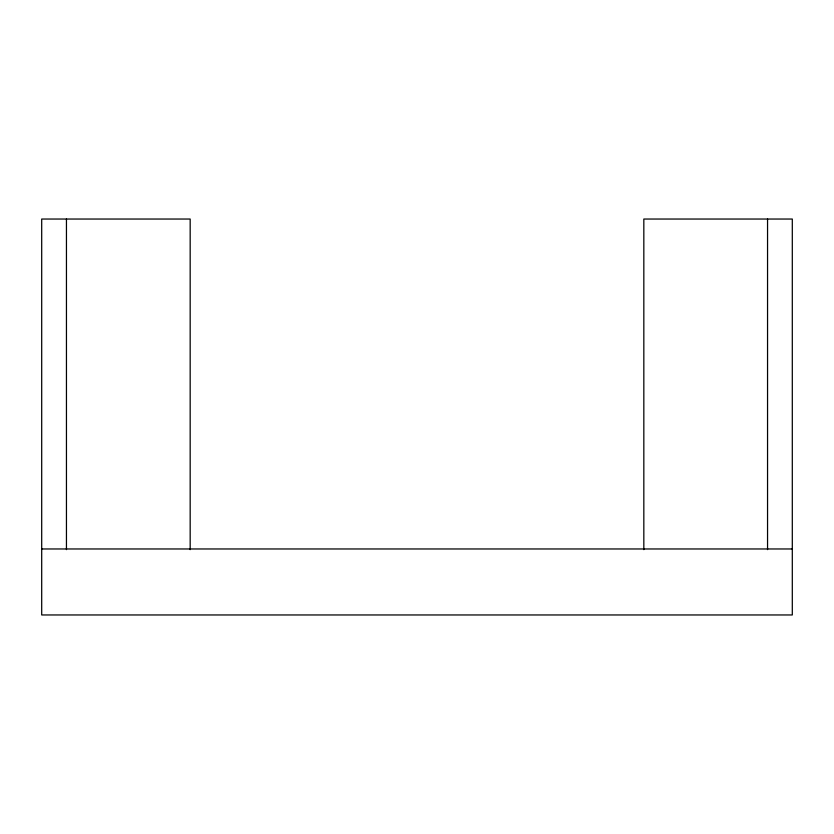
<?xml version="1.0" encoding="UTF-8"?>
<svg xmlns="http://www.w3.org/2000/svg" width="834" height="834" viewBox="0 0 834 834"><rect width="100%" height="100%" fill="white"/><g stroke="black" fill="none" stroke-linecap="round" stroke-linejoin="round"><path stroke-width="1.25" d="M41.7 548.97L792.3 548.97M767.551 219.04L767.551 549.637M643.827 549.637L643.827 219.04L792.3 219.04L792.3 614.96L41.7 614.96L41.7 219.04L190.173 219.04L190.173 549.637M66.449 219.04L66.449 549.637"/></g></svg>
